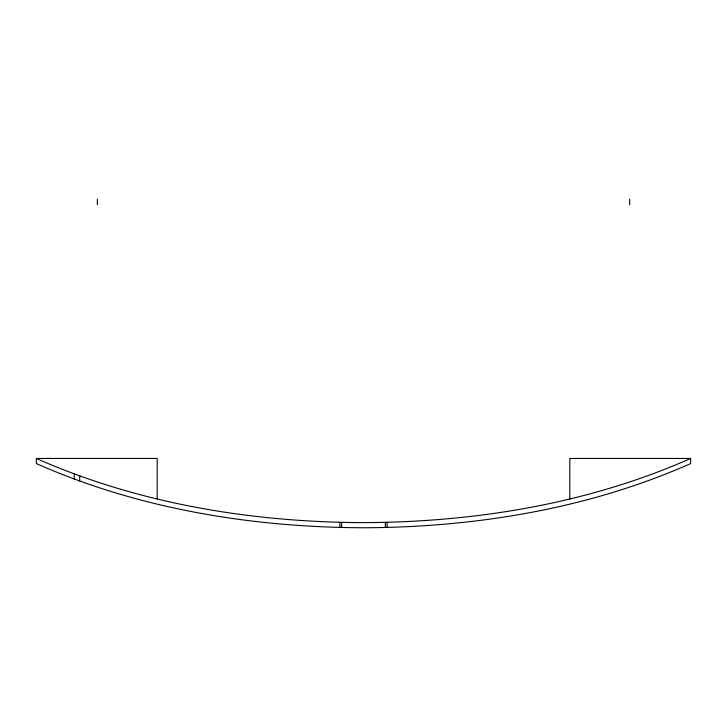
<?xml version="1.0" encoding="UTF-8"?>
<svg xmlns="http://www.w3.org/2000/svg" width="727" height="727" viewBox="0 0 727 727"><rect width="100%" height="100%" fill="white"/><g stroke="black" fill="none" stroke-linecap="round" stroke-linejoin="round"><path stroke-width="1.09" d="M690.65 458.455C588.098 503.847 475.158 522.195 363.5 522.631C251.842 522.195 138.902 503.847 36.35 458.455L36.35 463.59C138.902 508.982 251.842 527.329 363.5 527.766C475.158 527.329 588.098 508.982 690.65 463.59L690.65 458.455L569.804 458.455L569.804 499.013M36.35 458.455L157.196 458.455L157.196 499.013M629.655 199.234L629.655 204.778M387.109 522.34L387.109 527.475M385.383 522.359L385.383 527.493M341.617 522.359L341.617 527.493M339.891 522.34L339.891 527.475M97.345 199.234L97.345 204.778M79.734 475.903L79.734 481.038M74.218 473.949L74.218 479.084"/></g></svg>
